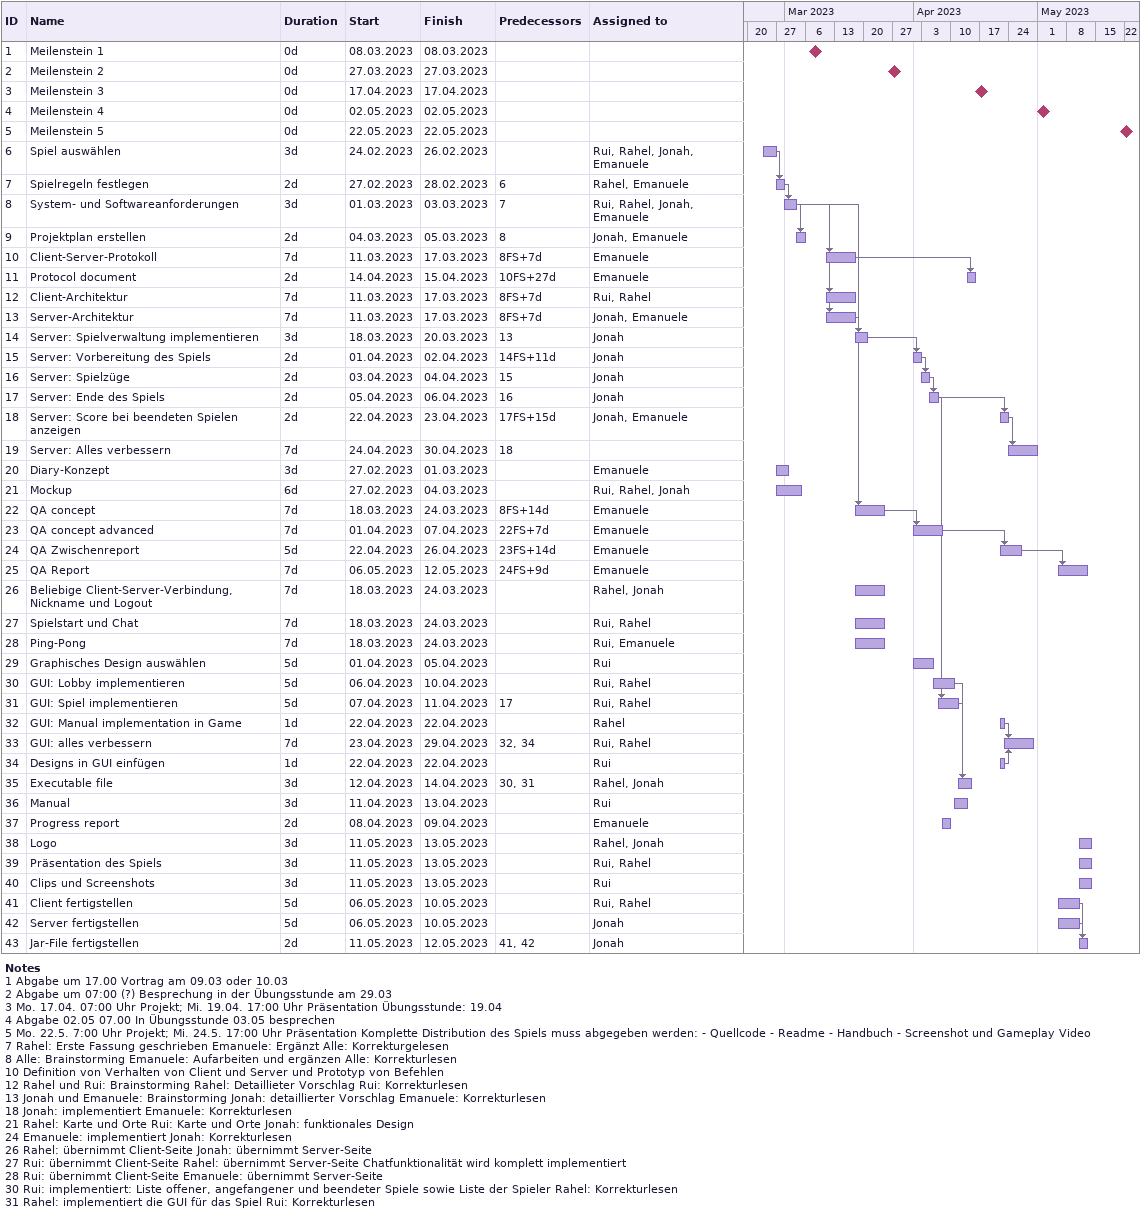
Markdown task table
| ID | Task | Duration | Start | Finish | Predecessors | Resources |
|---|---|---|---|---|---|---|
| 1 | Meilenstein 1 | 0d | 2023-03-08 | 2023-03-08 |  |  |
| 2 | Meilenstein 2 | 0d | 2023-03-27 | 2023-03-27 |  |  |
| 3 | Meilenstein 3 | 0d | 2023-04-17 | 2023-04-17 |  |  |
| 4 | Meilenstein 4 | 0d | 2023-05-02 | 2023-05-02 |  |  |
| 5 | Meilenstein 5 | 0d | 2023-05-22 | 2023-05-22 |  |  |
| 6 | Spiel auswählen | 3d | 2023-02-24 | 2023-02-26 |  | Rui, Rahel, Jonah, Emanuele |
| 7 | Spielregeln festlegen | 2d | 2023-02-27 | 2023-02-28 | 6 | Rahel, Emanuele |
| 8 | System- und Softwareanforderungen | 3d | 2023-03-01 | 2023-03-03 | 7 | Rui, Rahel, Jonah, Emanuele |
| 9 | Projektplan erstellen | 2d | 2023-03-04 | 2023-03-05 | 8 | Jonah, Emanuele |
| 10 | Client-Server-Protokoll | 7d | 2023-03-11 | 2023-03-17 | 8FS+7d | Emanuele |
| 11 | Protocol document | 2d | 2023-04-14 | 2023-04-15 | 10FS+27d | Emanuele |
| 12 | Client-Architektur | 7d | 2023-03-11 | 2023-03-17 | 8FS+7d | Rui, Rahel |
| 13 | Server-Architektur | 7d | 2023-03-11 | 2023-03-17 | 8FS+7d | Jonah, Emanuele |
| 14 | Server: Spielverwaltung implementieren | 3d | 2023-03-18 | 2023-03-20 | 13 | Jonah |
| 15 | Server: Vorbereitung des Spiels | 2d | 2023-04-01 | 2023-04-02 | 14FS+11d | Jonah |
| 16 | Server: Spielzüge | 2d | 2023-04-03 | 2023-04-04 | 15 | Jonah |
| 17 | Server: Ende des Spiels | 2d | 2023-04-05 | 2023-04-06 | 16 | Jonah |
| 18 | Server: Score bei beendeten Spielen anzeigen | 2d | 2023-04-22 | 2023-04-23 | 17FS+15d | Jonah, Emanuele |
| 19 | Server: Alles verbessern | 7d | 2023-04-24 | 2023-04-30 | 18 |  |
| 20 | Diary-Konzept | 3d | 2023-02-27 | 2023-03-01 |  | Emanuele |
| 21 | Mockup | 6d | 2023-02-27 | 2023-03-04 |  | Rui, Rahel, Jonah |
| 22 | QA concept | 7d | 2023-03-18 | 2023-03-24 | 8FS+14d | Emanuele |
| 23 | QA concept advanced | 7d | 2023-04-01 | 2023-04-07 | 22FS+7d | Emanuele |
| 24 | QA Zwischenreport | 5d | 2023-04-22 | 2023-04-26 | 23FS+14d | Emanuele |
| 25 | QA Report | 7d | 2023-05-06 | 2023-05-12 | 24FS+9d | Emanuele |
| 26 | Beliebige Client-Server-Verbindung, Nickname und Logout | 7d | 2023-03-18 | 2023-03-24 |  | Rahel, Jonah |
| 27 | Spielstart und Chat | 7d | 2023-03-18 | 2023-03-24 |  | Rui, Rahel |
| 28 | Ping-Pong | 7d | 2023-03-18 | 2023-03-24 |  | Rui, Emanuele |
| 29 | Graphisches Design auswählen | 5d | 2023-04-01 | 2023-04-05 |  | Rui |
| 30 | GUI: Lobby implementieren | 5d | 2023-04-06 | 2023-04-10 |  | Rui, Rahel |
| 31 | GUI: Spiel implementieren | 5d | 2023-04-07 | 2023-04-11 | 17 | Rui, Rahel |
| 32 | GUI: Manual implementation in Game | 1d | 2023-04-22 | 2023-04-22 |  | Rahel |
| 33 | GUI: alles verbessern | 7d | 2023-04-23 | 2023-04-29 | 32, 34 | Rui, Rahel |
| 34 | Designs in GUI einfügen | 1d | 2023-04-22 | 2023-04-22 |  | Rui |
| 35 | Executable file | 3d | 2023-04-12 | 2023-04-14 | 30, 31 | Rahel, Jonah |
| 36 | Manual | 3d | 2023-04-11 | 2023-04-13 |  | Rui |
| 37 | Progress report | 2d | 2023-04-08 | 2023-04-09 |  | Emanuele |
| 38 | Logo | 3d | 2023-05-11 | 2023-05-13 |  | Rahel, Jonah |
| 39 | Präsentation des Spiels | 3d | 2023-05-11 | 2023-05-13 |  | Rui, Rahel |
| 40 | Clips und Screenshots | 3d | 2023-05-11 | 2023-05-13 |  | Rui |
| 41 | Client fertigstellen | 5d | 2023-05-06 | 2023-05-10 |  | Rui, Rahel |
| 42 | Server fertigstellen | 5d | 2023-05-06 | 2023-05-10 |  | Jonah |
| 43 | Jar-File fertigstellen | 2d | 2023-05-11 | 2023-05-12 | 41, 42 | Jonah |

Notes
- 1: Abgabe um 17.00 Vortrag am 09.03 oder 10.03
- 2: Abgabe um 07:00 (?) Besprechung in der Übungsstunde am 29.03
- 3: Mo. 17.04. 07:00 Uhr Projekt; Mi. 19.04. 17:00 Uhr Präsentation Übungsstunde: 19.04
- 4: Abgabe 02.05 07.00 In Übungsstunde 03.05 besprechen
- 5: Mo. 22.5. 7:00 Uhr Projekt; Mi. 24.5. 17:00 Uhr Präsentation Komplette Distribution des Spiels muss abgegeben werden: - Quellcode - Readme - Handbuch - Screenshot und Gameplay Video
- 7: Rahel: Erste Fassung geschrieben Emanuele: Ergänzt Alle: Korrekturgelesen
- 8: Alle: Brainstorming Emanuele: Aufarbeiten und ergänzen Alle: Korrekturlesen
- 10: Definition von Verhalten von Client und Server und Prototyp von Befehlen
- 12: Rahel und Rui: Brainstorming Rahel: Detaillieter Vorschlag Rui: Korrekturlesen
- 13: Jonah und Emanuele: Brainstorming Jonah: detaillierter Vorschlag Emanuele: Korrekturlesen
- 18: Jonah: implementiert Emanuele: Korrekturlesen
- 21: Rahel: Karte und Orte Rui: Karte und Orte Jonah: funktionales Design
- 24: Emanuele: implementiert Jonah: Korrekturlesen
- 26: Rahel: übernimmt Client-Seite Jonah: übernimmt Server-Seite
- 27: Rui: übernimmt Client-Seite Rahel: übernimmt Server-Seite Chatfunktionalität wird komplett implementiert
- 28: Rui: übernimmt Client-Seite Emanuele: übernimmt Server-Seite
- 30: Rui: implementiert: Liste offener, angefangener und beendeter Spiele sowie Liste der Spieler Rahel: Korrekturlesen
- 31: Rahel: implementiert die GUI für das Spiel Rui: Korrekturlesen
